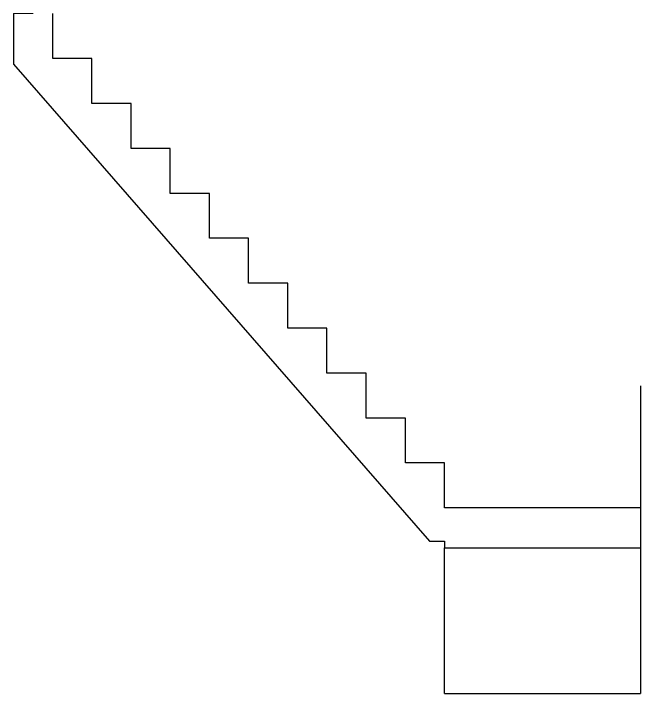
# Model space of a CAD drawing. Header units: millimetres. Extents: x -9559 to 23034, y -7226 to 22400.
# Drawn here: x 348.985 to 352.185, y 155.876 to 159.347 of the extents above; entities that cross this region are included whole.
import ezdxf

# ---------------------------------------------------------------- set-up
doc = ezdxf.new("R2010")
doc.units = ezdxf.units.MM
doc.header["$LTSCALE"] = 0.02
doc.linetypes.add('ACAD_ISO02W100', pattern=[15, 12, -3])
doc.linetypes.add('Trazo punto', pattern=[0.015875, 0.00635, -0.004763, 0, -0.004763])
doc.layers.add('A-FLOR-LEVL', color=251, linetype='ACAD_ISO02W100', lineweight=9)
doc.layers.add('S-STRS', color=9, linetype='Continuous', lineweight=18)

msp = doc.modelspace()

# ---------------------------------------------------------------- linework, layer by layer
at = {"layer": 'A-FLOR-LEVL', "linetype": 'Trazo punto'}
msp.add_line((348.9847, 159.3466), (349.1847, 159.3466), dxfattribs=at)
at = {"layer": 'S-STRS', "lineweight": 25}
for p, q in [((348.9847, 159.3466), (348.9847, 159.0879)), ((349.1847, 159.1172), (349.1847, 159.3466)), ((348.9847, 159.0879), (351.1074, 156.6531)), ((349.3847, 159.1172), (349.1847, 159.1172)), ((349.3847, 158.8878), (349.3847, 159.1172)), ((349.5847, 158.8878), (349.3847, 158.8878)), ((349.5847, 158.6584), (349.5847, 158.8878)), ((349.7847, 158.6584), (349.5847, 158.6584)), ((349.7847, 158.429), (349.7847, 158.6584)), ((349.9847, 158.429), (349.7847, 158.429)), ((349.9847, 158.1995), (349.9847, 158.429)), ((350.1847, 158.1995), (349.9847, 158.1995)), ((350.1847, 157.9701), (350.1847, 158.1995)), ((350.3847, 157.9701), (350.1847, 157.9701)), ((350.3847, 157.7407), (350.3847, 157.9701)), ((350.5847, 157.7407), (350.3847, 157.7407)), ((350.5847, 157.5113), (350.5847, 157.7407)), ((350.7847, 157.5113), (350.5847, 157.5113)), ((350.7847, 157.2819), (350.7847, 157.5113)), ((352.1847, 157.4466), (352.1847, 155.8761)), ((350.9847, 157.2819), (350.7847, 157.2819)), ((350.9847, 157.0525), (350.9847, 157.2819)), ((351.1847, 157.0525), (350.9847, 157.0525)), ((351.1847, 156.8231), (351.1847, 157.0525)), ((352.1847, 156.8231), (351.1847, 156.8231)), ((351.1074, 156.6531), (351.1847, 156.6531)), ((351.1847, 156.6531), (351.1847, 156.62)), ((351.1847, 156.62), (352.1847, 156.62)), ((351.1847, 156.1056), (351.1847, 156.62)), ((351.1847, 155.8761), (351.1847, 156.1056)), ((351.1847, 155.8761), (352.1847, 155.8761))]:
    msp.add_line(p, q, dxfattribs=at)

doc.saveas('drawing.dxf')
